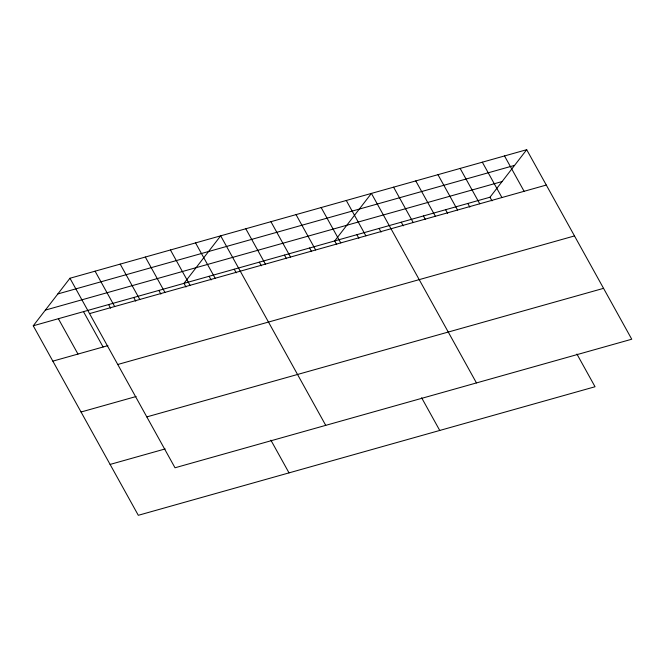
<?xml version="1.0" encoding="UTF-8"?>
<svg xmlns="http://www.w3.org/2000/svg" width="665" height="665" viewBox="0 0 665 665"><rect width="100%" height="100%" fill="white"/><g stroke="black" fill="none" stroke-linecap="round" stroke-linejoin="round"><path stroke-width="1" d="M576.912 354.046L595.042 386.747L138.303 515.3L33.25 325.784L69.958 278.253L526.697 149.7L631.75 339.216L175.011 467.778L69.958 278.253M33.25 325.784L489.989 197.222L526.697 149.7M57.847 293.938L514.585 165.377M45.361 310.098L502.1 181.545M89.559 313.606L546.298 185.053M52.851 361.137L107.921 345.634M117.763 364.487L574.494 235.925M81.047 412.009L136.117 396.515M146.815 416.897L603.546 288.344M110.099 464.428L165.178 448.925M504.511 155.942L524.111 191.296M482.325 162.185L501.925 197.538M489.989 197.222L491.992 200.855M460.147 168.428L479.739 203.781M467.803 203.473L469.814 207.098M437.961 174.671L457.553 210.032M445.617 209.716L447.628 213.34M415.775 180.913L435.375 216.275M423.43 215.959L425.442 219.583M393.589 187.164L413.189 222.517M401.244 222.201L403.256 225.826M476.456 382.924L371.411 193.407L334.695 240.938L336.706 244.562M379.067 228.444L381.07 232.077M346.282 200.473L365.883 235.834M356.881 234.695L358.892 238.319M321.162 207.547L340.763 242.9M421.618 397.753L439.748 430.455M296.041 214.62L315.642 249.974M309.574 248.003L311.586 251.636M270.921 221.686L290.522 257.039M284.454 255.077L286.465 258.702M245.801 228.76L265.401 264.113M259.333 262.151L261.345 265.776M325.734 425.351L220.68 235.826L183.972 283.357L185.984 286.989M234.213 269.217L236.225 272.841M195.56 242.9L215.161 278.253M209.093 276.291L211.104 279.915M170.44 249.974L190.04 285.327M270.896 440.172L289.026 472.882M145.319 257.039L164.92 292.392M158.852 290.43L160.864 294.055M120.199 264.113L139.8 299.466M133.732 297.504L135.743 301.129M95.078 271.179L114.679 306.54M108.611 304.57L110.623 308.194M83.491 311.644L103.092 346.997M58.37 318.71L77.971 354.071"/></g></svg>
